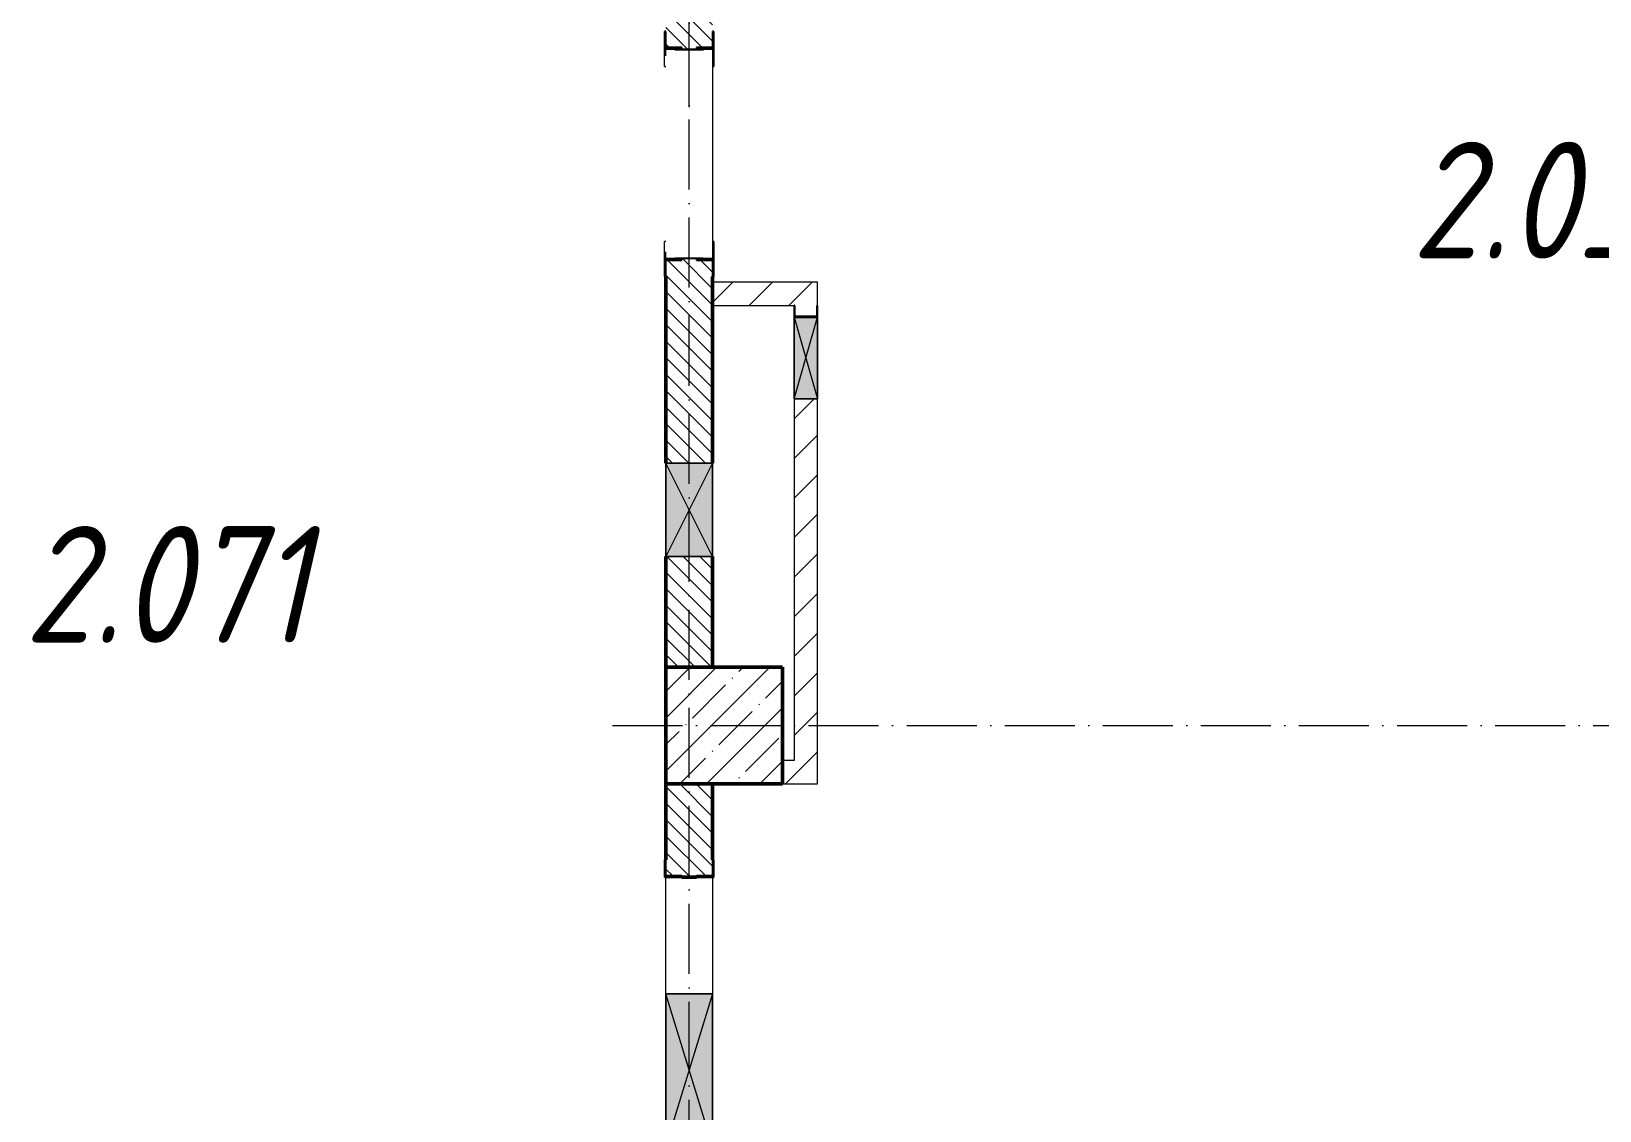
# Model space of a CAD drawing. Header units: millimetres. Extents: x 2294 to 908349, y -83289 to 219220.
# Drawn here: x 98095 to 104813, y 41706 to 46331 of the extents above; entities that cross this region are included whole.
import ezdxf

# ---------------------------------------------------------------- set-up
doc = ezdxf.new("R2010")
doc.units = ezdxf.units.MM
doc.linetypes.add('50_200_ШТРИХ_1Т_ш5_п1_п1_', pattern=[700, 500, -100, 0, -100])
for name, color, linetype, lineweight in [('A-DETL-GENF-OTLN', 7, 'Continuous', 9), ('A-GENM-____-MCUT', 7, 'Continuous', 25), ('A-GENM-____-OTLN', 7, 'Continuous', 9), ('A-GENM-____-OTLN-1', 7, 'Continuous', 25), ('A-GLAZ-____-OTLN', 7, 'Continuous', 9), ('A-WALL-____-MCUT-2', 7, 'Continuous', 50), ('A-WALL-____-PATT-1', 7, 'Continuous', 9), ('A-WALL-FNSH-MCUT-1', 7, 'Continuous', 9), ('I-WALL-____-OTLN', 7, 'Continuous', 9), ('S-COLS-____-MCUT', 7, 'Continuous', 50), ('S-COLS-____-OTLN', 7, 'Continuous', 9), ('S-GRID-____-OTLN-1', 7, '50_200_ШТРИХ_1Т_ш5_п1_п1_', 9), ('Марки помещений', 7, 'Continuous', 9)]:
    doc.layers.add(name, color=color, linetype=linetype, lineweight=lineweight)
doc.styles.add('ISOCPEUR_I_3', font='isocpeui.ttf', dxfattribs={"width": 0.85, "height": 2.2})
pattern_1 = [(135, (7562.787, 6025.276), (-35.35534, -35.35534), [])]
pattern_2 = [(45, (7562.79, 6025.28), (-84.85281, 84.85281), [])]

# ---------------------------------------------------------------- blocks, each defined once
blk = doc.blocks.new('BSC_Колонна _Прямоугольная - 500х500-V31-АР1_План отверстий 2 этажа в осях 1-64_А-ГГ')
at = {"layer": 'S-COLS-____-OTLN'}
h = blk.add_hatch(dxfattribs=at)
h.set_pattern_fill('FP_60', color=256, style=0, pattern_type=2)
h.set_pattern_definition([(45, (-93500, -37331.04), (-114.04925, 114.04925), []), (45, (-93385.95, -37331.04), (-114.04925, 114.04925), [201.613, -40.323, 3.353, -36.97])])
h.paths.add_polyline_path([(-250, -250), (250, -250), (250, 250), (-250, 250)], flags=0)
at = {"layer": 'S-COLS-____-MCUT'}
for p, q in [((250, 250), (-250, 250)), ((-250, 250), (-250, -250)), ((250, -250), (250, 250)), ((-250, -250), (250, -250))]:
    blk.add_line(p, q, dxfattribs=at)
blk = doc.blocks.new('Фахверк_СКБ_Уголок - 200_3960-28268576-АР1_План отверстий 2 этажа в осях 1-64_А-ГГ')
at = {"layer": 'A-GENM-____-MCUT'}
for p, q in [((200, 156), (125, 156)), ((125, 156), (125, 81)), ((131, 81), (131, 150)), ((131, 150), (200, 150)), ((200, 150), (200, 156)), ((125, 81), (131, 81)), ((131, 19), (125, 19)), ((125, 19), (125, -56)), ((131, -50), (131, 19)), ((125, -56), (200, -56)), ((200, -50), (131, -50)), ((200, -56), (200, -50))]:
    blk.add_line(p, q, dxfattribs=at)
blk = doc.blocks.new('154_Стойка_СКБ_Уголок - СМ-2480_200-28346303-АР1_План отверстий 2 этажа в осях 1-64_А-ГГ')
at = {"layer": 'A-GENM-____-MCUT'}
for p, q in [((125, 156), (125, 81)), ((200, 156), (125, 156)), ((131, 81), (131, 150)), ((131, 150), (200, 150)), ((200, 150), (200, 156)), ((125, 81), (131, 81)), ((131, 19), (125, 19)), ((125, 19), (125, -56)), ((131, -50), (131, 19)), ((125, -56), (200, -56)), ((200, -50), (131, -50)), ((200, -56), (200, -50))]:
    blk.add_line(p, q, dxfattribs=at)
blk = doc.blocks.new('Стойка_Влож_Полоса боковая - Полоса-28213942-АР1_План отверстий 2 этажа в осях 1-64_А-ГГ')
at = {"layer": 'A-GENM-____-OTLN'}
for p, q in [((-5, 60), (0, 60)), ((-5, -60), (-5, 60)), ((0, 31), (0, -31)), ((0, -60), (-5, -60))]:
    blk.add_line(p, q, dxfattribs=at)
blk = doc.blocks.new('Стойка_Влож_Уголок_Опорный - Уголок-28213941-АР1_План отверстий 2 этажа в осях 1-64_А-ГГ')
at = {"layer": 'A-GENM-____-OTLN'}
for p, q in [((-212, -6), (-212, 0)), ((0, 0), (0, -6)), ((-212, -75), (-212, -6)), ((-212, -6), (-206, -6)), ((-6, -6), (0, -6)), ((0, -6), (0, -75)), ((-212, -75), (-206, -75)), ((-6, -75), (0, -75))]:
    blk.add_line(p, q, dxfattribs=at)
blk = doc.blocks.new('AR_Отверстие прямоугольное _в стене_ - AR_Отверстие прямоугольное _в стене__ОВ-36845443-АР1_План отверстий 2 этажа в осях 1-64_А-ГГ')
at = {"layer": 'A-GLAZ-____-OTLN'}
blk.add_hatch(color=256, dxfattribs=at).paths.add_polyline_path([(325, 100), (-325, 100), (-325, -100), (325, -100)], flags=0)
at = {"layer": 'A-DETL-GENF-OTLN'}
for p, q in [((-325, -100), (-325, 100)), ((-325, 100), (325, 100)), ((325, 100), (-325, -100)), ((-325, 100), (325, -100)), ((325, 100), (-325, 100)), ((-325, 100), (-325, -100)), ((325, 100), (325, -100)), ((325, -100), (325, 100)), ((325, -100), (-325, -100)), ((-325, -100), (325, -100))]:
    blk.add_line(p, q, dxfattribs=at)
blk = doc.blocks.new('AR_Отверстие прямоугольное _в стене_ - AR_Отверстие прямоугольное _в стене__ОВ-36848196-АР1_План отверстий 2 этажа в осях 1-64_А-ГГ')
at = {"layer": 'A-GLAZ-____-OTLN'}
blk.add_hatch(color=256, dxfattribs=at).paths.add_polyline_path([(-175, -50), (175, -50), (175, 50), (-175, 50), (-175, -47)], flags=0)
at = {"layer": 'A-DETL-GENF-OTLN'}
for p, q in [((-175, -50), (-175, 50)), ((-175, 50), (175, 50)), ((175, 50), (-175, -50)), ((-175, 50), (175, -50)), ((175, 50), (-175, 50)), ((-175, 50), (-175, -50)), ((175, -50), (-175, -50)), ((-175, -50), (175, -50))]:
    blk.add_line(p, q, dxfattribs=at)
blk = doc.blocks.new('AR_Отверстие прямоугольное _в стене_ - AR_Отверстие прямоугольное _в стене__ОВ-36848373-АР1_План отверстий 2 этажа в осях 1-64_А-ГГ')
at = {"layer": 'A-GLAZ-____-OTLN'}
blk.add_hatch(color=256, dxfattribs=at).paths.add_polyline_path([(200, 100), (-200, 100), (-200, -100), (200, -100)], flags=0)
at = {"layer": 'A-DETL-GENF-OTLN'}
for p, q in [((-200, -100), (-200, 100)), ((-200, 100), (200, 100)), ((200, 100), (-200, -100)), ((-200, 100), (200, -100)), ((200, 100), (-200, 100)), ((-200, 100), (-200, -100)), ((200, 100), (200, -100)), ((200, -100), (200, 100)), ((200, -100), (-200, -100)), ((-200, -100), (200, -100))]:
    blk.add_line(p, q, dxfattribs=at)
blk = doc.blocks.new('154_Фахверк_СКБ_Швеллер - Тип_100_3960_зеркало-36793856-АР1_План отверстий 2 этажа в осях 1-64_А-ГГ')
at = {"layer": 'A-GENM-____-MCUT'}
for p, q in [((175, 50), (125, 50)), ((125, 50), (125, -50)), ((128, 47), (175, 47)), ((128, -47), (128, 47)), ((175, 47), (175, 50)), ((125, -50), (175, -50)), ((175, -47), (128, -47)), ((175, -50), (175, -47))]:
    blk.add_line(p, q, dxfattribs=at)
blk = doc.blocks.new('2floor')
at = {"layer": 'A-WALL-____-PATT-1'}
h = blk.add_hatch(dxfattribs=at)
h.set_pattern_fill('FP_6', color=256, style=0, pattern_type=2)
h.set_pattern_definition(pattern_1)
h.paths.add_polyline_path([(100812.8, 43606.3), (101012.8, 43606.3), (101012.8, 44081.3), (100812.8, 44081.3)], flags=0)
h.paths.add_polyline_path([(101012.8, 44481.3), (101012.8, 45350.3), (100943.8, 45350.3), (100943.8, 45356.3), (100881.8, 45356.3), (100881.8, 45350.3), (100812.8, 45350.3), (100812.8, 44481.3), (100925.7, 44481.3)], flags=0)
h.paths.add_polyline_path([(100881.8, 46256.3), (100943.8, 46256.3), (100943.8, 46262.3), (101012.8, 46262.3), (101012.8, 48456.3), (100812.8, 48456.3), (100812.8, 46262.3), (100881.8, 46262.3)], flags=0)
h = blk.add_hatch(dxfattribs=at)
h.set_pattern_fill('FP_4', color=256, style=0, pattern_type=2)
h.set_pattern_definition(pattern_2)
h.paths.add_polyline_path([(101462.8, 45156.3), (101462.8, 45256.3), (101012.8, 45256.3), (101012.8, 45156.3), (101459.8, 45156.3)], flags=0)
h = blk.add_hatch(dxfattribs=at)
h.set_pattern_fill('FP_4', color=256, style=0, pattern_type=2)
h.set_pattern_definition(pattern_2)
h.paths.add_polyline_path([(101362.8, 43206.3), (101462.8, 43206.3), (101462.8, 44756.3), (101362.8, 44756.3), (101362.8, 44600.9)], flags=0)
h.paths.add_polyline_path([(101459.8, 45109.3), (101459.8, 45156.3), (101365.8, 45156.3), (101365.8, 45109.3)], flags=0)
h = blk.add_hatch(dxfattribs=at)
h.set_pattern_fill('FP_4', color=256, style=0, pattern_type=2)
h.set_pattern_definition(pattern_2)
h.paths.add_polyline_path([(101462.8, 43106.3), (101462.8, 43206.3), (101312.8, 43206.3), (101312.8, 43106.3)], flags=0)
h = blk.add_hatch(dxfattribs=at)
h.set_pattern_fill('FP_6', color=256, style=0, pattern_type=2)
h.set_pattern_definition(pattern_1)
h.paths.add_polyline_path([(101012.8, 40606.3), (101012.8, 41000.3), (100943.8, 41000.3), (100943.8, 41006.3), (100881.8, 41006.3), (100881.8, 41000.3), (100812.8, 41000.3), (100812.8, 40606.3), (100972.8, 40606.3)], flags=0)
h.paths.add_polyline_path([(100943.8, 42706.3), (100943.8, 42712.3), (101012.8, 42712.3), (101012.8, 43106.3), (100812.8, 43106.3), (100812.8, 42712.3), (100881.8, 42712.3), (100881.8, 42706.3)], flags=0)
at = {"layer": 'A-WALL-____-MCUT-2'}
for p, q in [((100812.8, 45281.3), (100812.8, 44481.3)), ((101012.8, 44481.3), (101012.8, 45281.3)), ((100812.8, 44081.3), (100812.8, 43606.3)), ((101012.8, 43606.3), (101012.8, 44081.3)), ((100812.8, 43106.3), (100812.8, 42781.3)), ((101012.8, 42781.3), (101012.8, 43106.3)), ((100881.8, 42706.3), (100943.8, 42706.3))]:
    blk.add_line(p, q, dxfattribs=at)
at = {"layer": 'A-WALL-FNSH-MCUT-1'}
for p, q in [((101462.8, 45256.3), (101012.8, 45256.3)), ((101462.8, 45156.3), (101462.8, 45256.3)), ((101012.8, 45156.3), (101362.8, 45156.3)), ((101362.8, 44756.3), (101362.8, 43206.3)), ((101462.8, 43106.3), (101462.8, 44756.3)), ((101362.8, 43206.3), (101312.8, 43206.3)), ((101312.8, 43106.3), (101462.8, 43106.3))]:
    blk.add_line(p, q, dxfattribs=at)
at = {"layer": 'I-WALL-____-OTLN'}
for p, q in [((100812.8, 46226.3), (100812.8, 46256.3)), ((101012.8, 46256.3), (101012.8, 45356.3)), ((100812.8, 45356.3), (100812.8, 45386.3)), ((100812.8, 42206.3), (100812.8, 42706.3)), ((101012.8, 42706.3), (101012.8, 42206.3))]:
    blk.add_line(p, q, dxfattribs=at)
at = {"layer": 'A-GENM-____-OTLN'}
blk.add_blockref('Стойка_Влож_Уголок_Опорный - Уголок-28213941-АР1_План отверстий 2 этажа в осях 1-64_А-ГГ', (101018.8, 46256.3), dxfattribs=at)
for name, p, rotation in [('Стойка_Влож_Полоса боковая - Полоса-28213942-АР1_План отверстий 2 этажа в осях 1-64_А-ГГ', (100912.8, 46256.3), 89.99999999999991), ('Стойка_Влож_Уголок_Опорный - Уголок-28213941-АР1_План отверстий 2 этажа в осях 1-64_А-ГГ', (100806.8, 45356.3), 180), ('Стойка_Влож_Полоса боковая - Полоса-28213942-АР1_План отверстий 2 этажа в осях 1-64_А-ГГ', (100912.8, 45356.3), 269.9999999999999)]:
    blk.add_blockref(name, p, dxfattribs=dict(at, rotation=rotation))
at = {"layer": 'A-GENM-____-OTLN-1'}
for name, p, rotation in [('154_Стойка_СКБ_Уголок - СМ-2480_200-28346303-АР1_План отверстий 2 этажа в осях 1-64_А-ГГ', (100962.8, 46131.3), 89.9999999999999), ('154_Стойка_СКБ_Уголок - СМ-2480_200-28346303-АР1_План отверстий 2 этажа в осях 1-64_А-ГГ', (100862.8, 45481.3), 269.9999999999999), ('154_Фахверк_СКБ_Швеллер - Тип_100_3960_зеркало-36793856-АР1_План отверстий 2 этажа в осях 1-64_А-ГГ', (101412.8, 44981.3), 89.99999999999659), ('Фахверк_СКБ_Уголок - 200_3960-28268576-АР1_План отверстий 2 этажа в осях 1-64_А-ГГ', (100962.8, 42581.3), 89.9999999999999)]:
    blk.add_blockref(name, p, dxfattribs=dict(at, rotation=rotation))
at = {"layer": 'A-GLAZ-____-OTLN'}
for name, p, rotation in [('AR_Отверстие прямоугольное _в стене_ - AR_Отверстие прямоугольное _в стене__ОВ-36848196-АР1_План отверстий 2 этажа в осях 1-64_А-ГГ', (101412.8, 44931.3), 89.99999999999659), ('AR_Отверстие прямоугольное _в стене_ - AR_Отверстие прямоугольное _в стене__ОВ-36848373-АР1_План отверстий 2 этажа в осях 1-64_А-ГГ', (100912.8, 44281.3), 269.9999999999999), ('AR_Отверстие прямоугольное _в стене_ - AR_Отверстие прямоугольное _в стене__ОВ-36845443-АР1_План отверстий 2 этажа в осях 1-64_А-ГГ', (100912.8, 41881.3), 269.9999999999999)]:
    blk.add_blockref(name, p, dxfattribs=dict(at, rotation=rotation))
at = {"layer": 'S-COLS-____-OTLN'}
blk.add_blockref('BSC_Колонна _Прямоугольная - 500х500-V31-АР1_План отверстий 2 этажа в осях 1-64_А-ГГ', (101062.8, 43356.3), dxfattribs=at)
at = {"layer": 'Марки помещений', "char_height": 500, "attachment_point": 1, "style": 'ISOCPEUR_I_3'}
for s, insert, width in [('2.036', (104006.5, 45858), 785.654), ('2.071', (98064.2, 44211.7), 737.552)]:
    blk.add_mtext(s, dxfattribs=dict(at, insert=insert, width=width))
blk = doc.blocks.new('3osi')
at = {"layer": 'S-GRID-____-OTLN-1', "color": 251, "ltscale": 0.6, "true_color": 0x636466}
for p, q in [((258933.5, 46006.3), (258933.5, 96918.1)), ((258933.5, 1542.7), (258933.5, 55906.2)), ((258604.8, 43356.3), (269657.9, 43356.3))]:
    blk.add_line(p, q, dxfattribs=at)

msp = doc.modelspace()

# ---------------------------------------------------------------- block references
for name, p in [('3osi', (-158020.7, 0)), ('2floor', (0, 0))]:
    msp.add_blockref(name, p)

doc.saveas('drawing.dxf')
